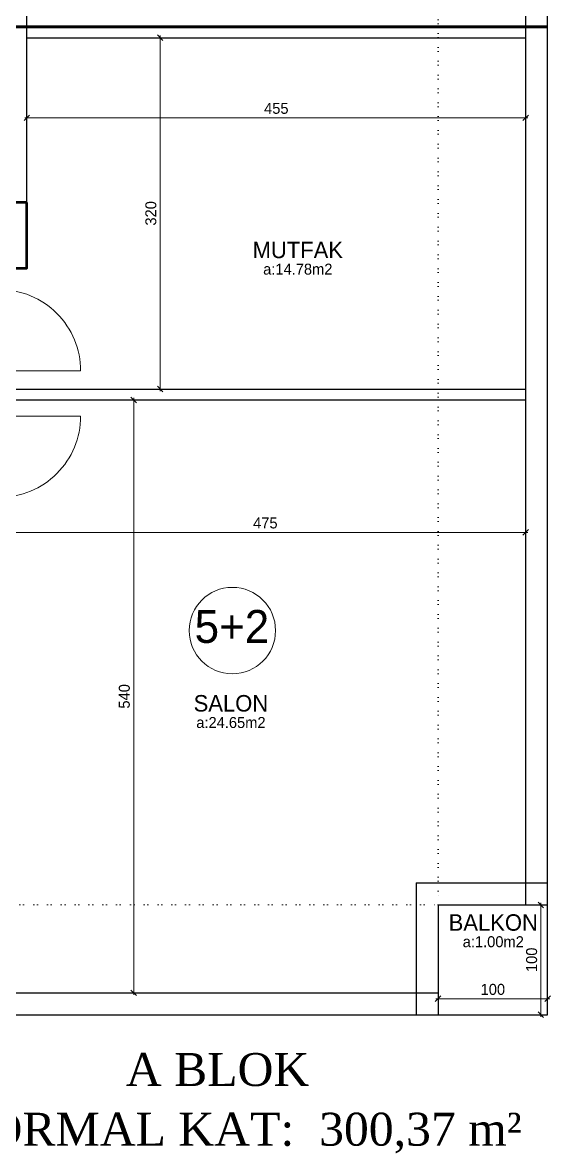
# Model space of a CAD drawing. Header units: centimetres. Extents: x 562865 to 1310255, y -148070 to 32737.
# Drawn here: x 589591 to 590072, y 659 to 1689 of the extents above; entities that cross this region are included whole.
import ezdxf
from ezdxf.enums import TextEntityAlignment as Align

# ---------------------------------------------------------------- set-up
doc = ezdxf.new("R2010")
doc.units = ezdxf.units.CM
doc.header["$LTSCALE"] = 2.5
doc.linetypes.add('DOT', pattern=[0.25, 0, -0.25])
doc.layers.get('0').update_dxf_attribs({"color": 86})
for name, color, linetype, lineweight in [('ADAKENARI', 18, 'Continuous', 5), ('DUVAR', 4, 'Continuous', 30), ('iç ölçü', 106, 'Continuous', 18), ('kapi', 9, 'Continuous', 0), ('kolon', 1, 'Continuous', 53)]:
    doc.layers.add(name, color=color, linetype=linetype, lineweight=lineweight)
doc.layers.add('alan', color=7, linetype='Continuous')
doc.layers.add('mahal', color=7, linetype='Continuous')
doc.styles.add('autodim', font='times.ttf')
doc.styles.add('PINAR', font='comic.ttf')
doc.dimstyles.new('TEMİZ ÖLÇÜ', dxfattribs={"dimtxt": 10, "dimasz": 5, "dimexe": 1.8, "dimexo": 0.625, "dimgap": 3, "dimtad": 1, "dimdec": 0, "dimrnd": 0.5, "dimzin": 1, "dimdsep": 46, "dimtxsty": 'PINAR', "dimblk": 'OBLIQUE', "dimcen": 0.9, "dimdle": 2, "dimclrd": 256, "dimclre": 256, "dimclrt": 7, "dimadec": 0, "dimazin": 0, "dimtfac": 1, "dimtdec": 0, "dimtofl": 0, "dimtmove": 2, "dimatfit": 2, "dimfxl": 10, "dimfxlon": 1, "dimlwd": -1, "dimlwe": -1, "dimarcsym": 0})

# ---------------------------------------------------------------- blocks, each defined once
blk = doc.blocks.new('_Oblique')
at = {"color": 0, "linetype": 'ByBlock', "lineweight": -2}
blk.add_line((-0.5, -0.5), (0.5, 0.5), dxfattribs=at)
blk = doc.blocks.new('*D399')
at = {"layer": 'Defpoints', "color": 0}
for p in [(589683.7, 1344.9), (589692.2, 1344.9), (589683.7, 804.9)]:
    blk.add_point(p, dxfattribs=at)
at = {"layer": 'iç ölçü'}
for p, q in [((589687.2, 1344.9), (589694, 1344.9)), ((589692.2, 802.9), (589692.2, 1346.9)), ((589687.2, 804.9), (589694, 804.9))]:
    blk.add_line(p, q, dxfattribs=at)
at = {"layer": 'iç ölçü', "linetype": 'ByBlock', "xscale": 5, "yscale": 5, "zscale": 5}
for p, rotation in [((589692.2, 1344.9), 90), ((589692.2, 804.9), 270)]:
    blk.add_blockref('_Oblique', p, dxfattribs=dict(at, rotation=rotation))
at = {"layer": 'iç ölçü', "color": 7, "insert": (589683.7, 1074.9), "char_height": 10, "attachment_point": 5, "rotation": 90, "style": 'PINAR'}
blk.add_mtext('540', dxfattribs=at)
blk = doc.blocks.new('*D400')
at = {"layer": 'Defpoints', "color": 0}
for p in [(589574.8, 1265.8), (590049.8, 1265.8), (590049.8, 1224.3)]:
    blk.add_point(p, dxfattribs=at)
at = {"layer": 'iç ölçü'}
for p, q in [((589574.8, 1229.3), (589574.8, 1222.5)), ((590049.8, 1229.3), (590049.8, 1222.5)), ((589572.8, 1224.3), (590051.8, 1224.3))]:
    blk.add_line(p, q, dxfattribs=at)
at = {"layer": 'iç ölçü', "linetype": 'ByBlock', "xscale": 5, "yscale": 5, "zscale": 5, "rotation": 180}
blk.add_blockref('_Oblique', (589574.8, 1224.3), dxfattribs=at)
at = {"layer": 'iç ölçü', "linetype": 'ByBlock', "xscale": 5, "yscale": 5, "zscale": 5}
blk.add_blockref('_Oblique', (590049.8, 1224.3), dxfattribs=at)
at = {"layer": 'iç ölçü', "color": 7, "insert": (589812.3, 1232.8), "char_height": 10, "attachment_point": 5, "style": 'PINAR'}
blk.add_mtext('475', dxfattribs=at)
blk = doc.blocks.new('*D401')
at = {"layer": 'Defpoints', "color": 0}
for p in [(590019.8, 884.9), (590019.8, 784.9), (590063.6, 784.9)]:
    blk.add_point(p, dxfattribs=at)
at = {"layer": 'iç ölçü'}
for p, q in [((590063.6, 886.9), (590063.6, 782.9)), ((590058.6, 884.9), (590065.4, 884.9)), ((590058.6, 784.9), (590065.4, 784.9))]:
    blk.add_line(p, q, dxfattribs=at)
at = {"layer": 'iç ölçü', "linetype": 'ByBlock', "xscale": 5, "yscale": 5, "zscale": 5}
for p, rotation in [((590063.6, 884.9), 90), ((590063.6, 784.9), 270)]:
    blk.add_blockref('_Oblique', p, dxfattribs=dict(at, rotation=rotation))
at = {"layer": 'iç ölçü', "color": 7, "insert": (590055.2, 834.9), "char_height": 10, "attachment_point": 5, "rotation": 90, "style": 'PINAR'}
blk.add_mtext('100', dxfattribs=at)
blk = doc.blocks.new('*D402')
at = {"layer": 'Defpoints', "color": 0}
for p in [(589969.8, 811.8), (590069.8, 811.8), (589969.8, 799.5)]:
    blk.add_point(p, dxfattribs=at)
at = {"layer": 'iç ölçü'}
for p, q in [((589969.8, 804.5), (589969.8, 797.7)), ((590069.8, 804.5), (590069.8, 797.7)), ((590071.8, 799.5), (589967.8, 799.5))]:
    blk.add_line(p, q, dxfattribs=at)
at = {"layer": 'iç ölçü', "linetype": 'ByBlock', "xscale": 5, "yscale": 5, "zscale": 5, "rotation": 180}
blk.add_blockref('_Oblique', (589969.8, 799.5), dxfattribs=at)
at = {"layer": 'iç ölçü', "linetype": 'ByBlock', "xscale": 5, "yscale": 5, "zscale": 5}
blk.add_blockref('_Oblique', (590069.8, 799.5), dxfattribs=at)
at = {"layer": 'iç ölçü', "color": 7, "insert": (590019.8, 807.9), "char_height": 10, "attachment_point": 5, "style": 'PINAR'}
blk.add_mtext('100', dxfattribs=at)
blk = doc.blocks.new('*D403')
at = {"layer": 'Defpoints', "color": 0}
for p in [(589685.9, 1674.9), (589716.3, 1674.9), (589685.9, 1354.9)]:
    blk.add_point(p, dxfattribs=at)
at = {"layer": 'iç ölçü'}
for p, q in [((589711.3, 1674.9), (589718.1, 1674.9)), ((589716.3, 1352.9), (589716.3, 1676.9)), ((589711.3, 1354.9), (589718.1, 1354.9))]:
    blk.add_line(p, q, dxfattribs=at)
at = {"layer": 'iç ölçü', "linetype": 'ByBlock', "xscale": 5, "yscale": 5, "zscale": 5}
for p, rotation in [((589716.3, 1674.9), 90), ((589716.3, 1354.9), 270)]:
    blk.add_blockref('_Oblique', p, dxfattribs=dict(at, rotation=rotation))
at = {"layer": 'iç ölçü', "color": 7, "insert": (589707.9, 1514.9), "char_height": 10, "attachment_point": 5, "rotation": 90, "style": 'PINAR'}
blk.add_mtext('320', dxfattribs=at)
blk = doc.blocks.new('*D404')
at = {"layer": 'Defpoints', "color": 0}
for p in [(589594.8, 1628.6), (590049.8, 1637.7), (589594.8, 1602)]:
    blk.add_point(p, dxfattribs=at)
at = {"layer": 'iç ölçü'}
for p, q in [((589594.8, 1607), (589594.8, 1600.2)), ((590049.8, 1607), (590049.8, 1600.2)), ((590051.8, 1602), (589592.8, 1602))]:
    blk.add_line(p, q, dxfattribs=at)
at = {"layer": 'iç ölçü', "linetype": 'ByBlock', "xscale": 5, "yscale": 5, "zscale": 5, "rotation": 180}
blk.add_blockref('_Oblique', (589594.8, 1602), dxfattribs=at)
at = {"layer": 'iç ölçü', "linetype": 'ByBlock', "xscale": 5, "yscale": 5, "zscale": 5}
blk.add_blockref('_Oblique', (590049.8, 1602), dxfattribs=at)
at = {"layer": 'iç ölçü', "color": 7, "insert": (589822.3, 1610.5), "char_height": 10, "attachment_point": 5, "style": 'PINAR'}
blk.add_mtext('455', dxfattribs=at)

msp = doc.modelspace()

# ---------------------------------------------------------------- linework, layer by layer
at = {"layer": 'ADAKENARI', "color": 2, "linetype": 'DOT', "ltscale": 20}
for points in [[(589969.8, 2909.9), (588819.8, 2909.9), (588819.8, 884.9), (589969.8, 884.9)], [(588819.8, 2909.9), (589969.8, 2909.9), (589969.8, 884.9), (588819.8, 884.9)]]:
    msp.add_lwpolyline(points, close=True, dxfattribs=at)
at = {"layer": 'DUVAR'}
for p, q in [((590069.8, 784.9), (590069.8, 3009.9)), ((590049.8, 884.9), (590049.8, 2889.9)), ((589594.8, 1524.9), (589594.8, 2004.9)), ((589594.8, 1674.9), (590049.8, 1674.9)), ((589564.8, 1354.9), (590049.8, 1354.9)), ((589564.8, 1344.9), (590049.8, 1344.9)), ((589949.8, 904.9), (589949.8, 784.9)), ((589949.8, 904.9), (590069.8, 904.9)), ((589969.8, 884.9), (589969.8, 784.9)), ((589969.8, 884.9), (590069.8, 884.9)), ((588739.8, 804.9), (589969.8, 804.9)), ((588719.8, 784.9), (590069.8, 784.9))]:
    msp.add_line(p, q, dxfattribs=at)
at = {"layer": 'iç ölçü'}
msp.add_circle((589782.2, 1134.8), 39.4, dxfattribs=at)
at = {"layer": 'kapi'}
for points in [[(589569.8, 1371.5), (589643.8, 1371.5, 0.414214), (589569.8, 1445.5, 0.414214)], [(589569.8, 1330.2), (589643.8, 1330.2, -0.414214), (589569.8, 1256.2, -0.414214)]]:
    msp.add_lwpolyline(points, format="xyb", dxfattribs=at)
at = {"layer": 'kolon', "color": 6, "lineweight": 140}
msp.add_line((590069.8, 1684.9), (589584.8, 1684.9), dxfattribs=at)
at = {"layer": 'kolon'}
msp.add_lwpolyline([(589594.8, 1524.9), (589564.8, 1524.9), (589564.8, 1464.9), (589594.8, 1464.9)], close=True, dxfattribs=at)

# ---------------------------------------------------------------- texts
at = {"layer": 'alan', "style": 'PINAR'}
for s, p in [('a:14.78m2', (589841.9, 1459.1)), ('a:24.65m2', (589780.9, 1046.1)), ('a:1.00m2', (590020.2, 846.4))]:
    msp.add_text(s, height=10, dxfattribs=at).set_placement(p, align=Align.CENTER)
at = {"layer": 'mahal'}
for s, height, style, p in [('MUTFAK', 15, 'PINAR', (589841.9, 1474.1)), ('5+2', 30, 'PINAR', (589781.8, 1123.6)), ('SALON', 15, 'PINAR', (589780.9, 1061.1)), ('BALKON', 15, 'PINAR', (590020.2, 861.4)), ('A BLOK', 30, 'autodim', (589768.7, 720)), ('4.NORMAL KAT:  300,37 m²', 30, 'autodim', (589768.7, 665.6))]:
    msp.add_text(s, height=height, dxfattribs=dict(at, style=style)).set_placement(p, align=Align.CENTER)

# ---------------------------------------------------------------- dimensions: what is measured, and where the dimension line sits
at = {"layer": 'iç ölçü'}
for base, p1, p2, picture, middle in [((589716.3, 1674.9), (589685.9, 1354.9), (589685.9, 1674.9), '*D403', (589707.9, 1514.9)), ((589692.2, 1344.9), (589683.7, 804.9), (589683.7, 1344.9), '*D399', (589683.7, 1074.9)), ((590063.6, 784.9), (590019.8, 884.9), (590019.8, 784.9), '*D401', (590055.2, 834.9))]:
    dim = msp.add_linear_dim(base=base, p1=p1, p2=p2, angle=90, dimstyle='TEMİZ ÖLÇÜ', override={"dimfxl": 5, "dimarcsym": 1}, dxfattribs=at)
    dim.commit()
    dim.dimension.update_dxf_attribs({"geometry": picture, "text_midpoint": middle})
for base, p1, p2, picture, middle in [((589594.8, 1602), (590049.8, 1637.7), (589594.8, 1628.6), '*D404', (589822.3, 1610.5)), ((590049.8, 1224.3), (589574.8, 1265.8), (590049.8, 1265.8), '*D400', (589812.3, 1232.8)), ((589969.8, 799.5), (590069.8, 811.8), (589969.8, 811.8), '*D402', (590019.8, 807.9))]:
    dim = msp.add_linear_dim(base=base, p1=p1, p2=p2, dimstyle='TEMİZ ÖLÇÜ', override={"dimfxl": 5, "dimarcsym": 1}, dxfattribs=at)
    dim.commit()
    dim.dimension.update_dxf_attribs({"geometry": picture, "text_midpoint": middle})

doc.saveas('drawing.dxf')
